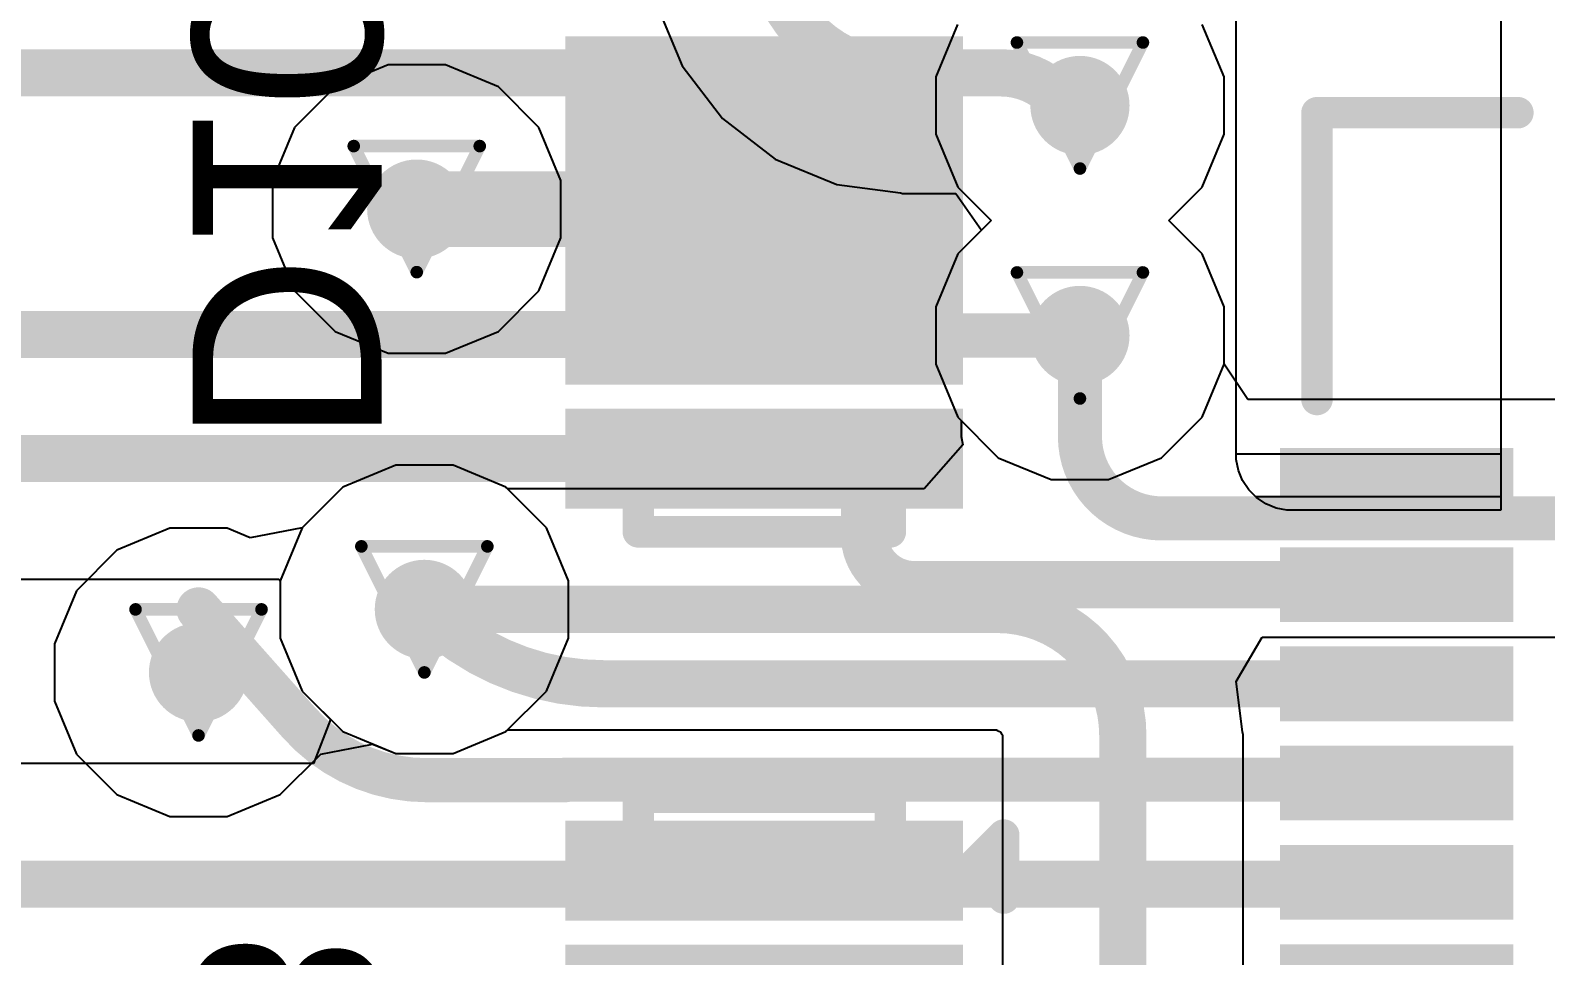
# Model space of a CAD drawing. Header units: inches. Extents: x -5 to 234, y -4 to 104.
# Drawn here: x 79.95 to 86.06, y 16.4 to 20.13 of the extents above; entities that cross this region are included whole.
import ezdxf

# ---------------------------------------------------------------- set-up
doc = ezdxf.new("R2010")
doc.units = ezdxf.units.IN
for name, color, linetype in [('Bottom Layer', 5, 'Continuous'), ('Bottom Overlay', 54, 'Continuous'), ('Bottom Paste', 16, 'Continuous'), ('Bottom Solder', 6, 'Continuous'), ('Drill Drawing', 1, 'Continuous'), ('GND', 16, 'Continuous'), ('POWER', 76, 'Continuous'), ('Top Layer', 1, 'Continuous'), ('Via Holes', 16, 'Continuous')]:
    doc.layers.add(name, color=color, linetype=linetype)
doc.styles.add('Arial', font='', dxfattribs={"height": 0.2})
doc.styles.get('Arial').set_extended_font_data('Arial')

# ---------------------------------------------------------------- blocks, each defined once
blk = doc.blocks.new('HDMI_101W_B_98')
at = {"layer": 'Bottom Layer'}
for points in [[(-1.9, -1.9649), (-1.7, -1.9649), (-1.7, -2.8049), (-1.9, -2.8049)], [(-1.4999, -1.9649), (-1.2999, -1.9649), (-1.2999, -2.8049), (-1.4999, -2.8049)], [(-1.1001, -1.9649), (-0.9001, -1.9649), (-0.9001, -2.8049), (-1.1001, -2.8049)], [(-0.7001, -1.9649), (-0.5001, -1.9649), (-0.5001, -2.8049), (-0.7001, -2.8049)], [(-0.3, -1.9649), (-0.1, -1.9649), (-0.1, -2.8049), (-0.3, -2.8049)]]:
    blk.add_hatch(color=5, dxfattribs=at).paths.add_polyline_path(points)
at = {"layer": 'Bottom Paste'}
for points in [[(-1.9, -1.9649), (-1.7, -1.9649), (-1.7, -2.8049), (-1.9, -2.8049)], [(-1.4999, -1.9649), (-1.2999, -1.9649), (-1.2999, -2.8049), (-1.4999, -2.8049)], [(-1.1001, -1.9649), (-0.9001, -1.9649), (-0.9001, -2.8049), (-1.1001, -2.8049)], [(-0.7001, -1.9649), (-0.5001, -1.9649), (-0.5001, -2.8049), (-0.7001, -2.8049)], [(-0.3, -1.9649), (-0.1, -1.9649), (-0.1, -2.8049), (-0.3, -2.8049)]]:
    blk.add_hatch(color=16, dxfattribs=at).paths.add_polyline_path(points)
at = {"layer": 'Bottom Solder'}
for points in [[(-1.9508, -1.9141), (-1.6492, -1.9141), (-1.6492, -2.8557), (-1.9508, -2.8557)], [(-1.5507, -1.9141), (-1.2491, -1.9141), (-1.2491, -2.8557), (-1.5507, -2.8557)], [(-1.1509, -1.9141), (-0.8493, -1.9141), (-0.8493, -2.8557), (-1.1509, -2.8557)], [(-0.7509, -1.9141), (-0.4493, -1.9141), (-0.4493, -2.8557), (-0.7509, -2.8557)], [(-0.3508, -1.9141), (-0.0492, -1.9141), (-0.0492, -2.8557), (-0.3508, -2.8557)], [(0.0492, -1.9141), (0.3508, -1.9141), (0.3508, -2.8557), (0.0492, -2.8557)]]:
    blk.add_hatch(color=6, dxfattribs=at).paths.add_polyline_path(points)
at = {"layer": 'Bottom Overlay'}
for points in [[(-3.3021, -2.706, 0.127, 0.127, 0), (-3.3021, -1.8961, 0.127, 0.127, 0)], [(-2.1462, -2.706, 0.127, 0.127, 0), (-3.3021, -2.706, 0.127, 0.127, 0)]]:
    blk.add_lwpolyline(points, format="xyseb", dxfattribs=at)
for points in [[(-3.3338, -1.8961, 0.0635, 0.0635, 1), (-3.2703, -1.8961, 0.0635, 0.0635, 1)], [(-3.3338, -2.706, 0.0635, 0.0635, 1), (-3.2703, -2.706, 0.0635, 0.0635, 1)], [(-3.3338, -2.706, 0.0635, 0.0635, 1), (-3.2703, -2.706, 0.0635, 0.0635, 1)], [(-2.1779, -2.706, 0.0635, 0.0635, 1), (-2.1144, -2.706, 0.0635, 0.0635, 1)]]:
    blk.add_lwpolyline(points, format="xyseb", close=True, dxfattribs=at)
blk = doc.blocks.new('DFN2510_10L__B_113')
at = {"layer": 'Bottom Layer'}
for points in [[(-0.3, 2.1), (0.3, 2.1), (0.3, 1.9), (-0.3, 1.9)], [(0.5, 2.1), (1.1, 2.1), (1.1, 1.9), (0.5, 1.9)], [(-0.3, 1.6), (0.3, 1.6), (0.3, 1.4), (-0.3, 1.4)], [(0.5, 1.6), (1.1, 1.6), (1.1, 1.4), (0.5, 1.4)], [(-0.3, 1.2), (1.1, 1.2), (1.1, 0.8), (-0.3, 0.8)], [(-0.3, 0.6), (0.3, 0.6), (0.3, 0.4), (-0.3, 0.4)], [(0.5, 0.6), (1.1, 0.6), (1.1, 0.4), (0.5, 0.4)], [(-0.3, 0.1), (0.3, 0.1), (0.3, -0.1), (-0.3, -0.1)], [(0.5, 0.1), (1.1, 0.1), (1.1, -0.1), (0.5, -0.1)]]:
    blk.add_hatch(color=5, dxfattribs=at).paths.add_polyline_path(points)
at = {"layer": 'Bottom Paste'}
for points in [[(-0.3, 2.1), (0.3, 2.1), (0.3, 1.9), (-0.3, 1.9)], [(0.5, 2.1), (1.1, 2.1), (1.1, 1.9), (0.5, 1.9)], [(-0.3, 1.6), (0.3, 1.6), (0.3, 1.4), (-0.3, 1.4)], [(0.5, 1.6), (1.1, 1.6), (1.1, 1.4), (0.5, 1.4)], [(-0.3, 1.2), (1.1, 1.2), (1.1, 0.8), (-0.3, 0.8)], [(-0.3, 0.6), (0.3, 0.6), (0.3, 0.4), (-0.3, 0.4)], [(0.5, 0.6), (1.1, 0.6), (1.1, 0.4), (0.5, 0.4)], [(-0.3, 0.1), (0.3, 0.1), (0.3, -0.1), (-0.3, -0.1)], [(0.5, 0.1), (1.1, 0.1), (1.1, -0.1), (0.5, -0.1)]]:
    blk.add_hatch(color=16, dxfattribs=at).paths.add_polyline_path(points)
at = {"layer": 'Bottom Solder'}
for points in [[(-0.4016, 2.2016), (0.4016, 2.2016), (0.4016, 1.7984), (-0.4016, 1.7984)], [(0.3984, 2.2016), (1.2016, 2.2016), (1.2016, 1.7984), (0.3984, 1.7984)], [(-0.4016, 1.7016), (0.4016, 1.7016), (0.4016, 1.2984), (-0.4016, 1.2984)], [(0.3984, 1.7016), (1.2016, 1.7016), (1.2016, 1.2984), (0.3984, 1.2984)], [(-0.4016, 1.3016), (1.2016, 1.3016), (1.2016, 0.6984), (-0.4016, 0.6984)], [(-0.4016, 0.7016), (0.4016, 0.7016), (0.4016, 0.2984), (-0.4016, 0.2984)], [(0.3984, 0.7016), (1.2016, 0.7016), (1.2016, 0.2984), (0.3984, 0.2984)], [(-0.4016, 0.2016), (0.4016, 0.2016), (0.4016, -0.2016), (-0.4016, -0.2016)], [(0.3984, 0.2016), (1.2016, 0.2016), (1.2016, -0.2016), (0.3984, -0.2016)]]:
    blk.add_hatch(color=6, dxfattribs=at).paths.add_polyline_path(points)
at = {"layer": 'Bottom Overlay'}
for points in [[(-0.108, 2.2954, 0.127, 0.127, 0), (-0.108, 2.1938, 0.127, 0.127, 0)], [(0.908, 2.2954, 0.127, 0.127, 0), (-0.108, 2.2954, 0.127, 0.127, 0)], [(0.908, 2.2954, 0.127, 0.127, 0), (0.908, 2.1938, 0.127, 0.127, 0)], [(-0.4382, -0.016, 0.127, 0.127, 0), (-0.5652, 0.111, 0.127, 0.127, 0)], [(-0.5652, 0.111, 0.127, 0.127, 0), (-0.5652, -0.143, 0.127, 0.127, 0)], [(-0.4382, -0.016, 0.127, 0.127, 0), (-0.5652, -0.143, 0.127, 0.127, 0)], [(-0.108, -0.1938, 0.127, 0.127, 0), (-0.108, -0.2954, 0.127, 0.127, 0)], [(0.908, -0.1938, 0.127, 0.127, 0), (0.908, -0.2954, 0.127, 0.127, 0)], [(0.908, -0.2954, 0.127, 0.127, 0), (-0.108, -0.2954, 0.127, 0.127, 0)]]:
    blk.add_lwpolyline(points, format="xyseb", dxfattribs=at)
for points in [[(-0.1398, 2.2954, 0.0635, 0.0635, 1), (-0.0763, 2.2954, 0.0635, 0.0635, 1)], [(-0.1398, 2.2954, 0.0635, 0.0635, 1), (-0.0763, 2.2954, 0.0635, 0.0635, 1)], [(0.8762, 2.2954, 0.0635, 0.0635, 1), (0.9397, 2.2954, 0.0635, 0.0635, 1)], [(0.8762, 2.2954, 0.0635, 0.0635, 1), (0.9397, 2.2954, 0.0635, 0.0635, 1)], [(-0.1398, 2.1938, 0.0635, 0.0635, 1), (-0.0763, 2.1938, 0.0635, 0.0635, 1)], [(0.8762, 2.1938, 0.0635, 0.0635, 1), (0.9397, 2.1938, 0.0635, 0.0635, 1)], [(-0.597, 0.111, 0.0635, 0.0635, 1), (-0.5335, 0.111, 0.0635, 0.0635, 1)], [(-0.597, 0.111, 0.0635, 0.0635, 1), (-0.5335, 0.111, 0.0635, 0.0635, 1)], [(-0.47, -0.016, 0.0635, 0.0635, 1), (-0.4065, -0.016, 0.0635, 0.0635, 1)], [(-0.47, -0.016, 0.0635, 0.0635, 1), (-0.4065, -0.016, 0.0635, 0.0635, 1)], [(-0.597, -0.143, 0.0635, 0.0635, 1), (-0.5335, -0.143, 0.0635, 0.0635, 1)], [(-0.597, -0.143, 0.0635, 0.0635, 1), (-0.5335, -0.143, 0.0635, 0.0635, 1)], [(-0.1398, -0.1938, 0.0635, 0.0635, 1), (-0.0763, -0.1938, 0.0635, 0.0635, 1)], [(0.8762, -0.1938, 0.0635, 0.0635, 1), (0.9397, -0.1938, 0.0635, 0.0635, 1)], [(-0.1398, -0.2954, 0.0635, 0.0635, 1), (-0.0763, -0.2954, 0.0635, 0.0635, 1)], [(-0.1398, -0.2954, 0.0635, 0.0635, 1), (-0.0763, -0.2954, 0.0635, 0.0635, 1)], [(0.8762, -0.2954, 0.0635, 0.0635, 1), (0.9397, -0.2954, 0.0635, 0.0635, 1)], [(0.8762, -0.2954, 0.0635, 0.0635, 1), (0.9397, -0.2954, 0.0635, 0.0635, 1)]]:
    blk.add_lwpolyline(points, format="xyseb", close=True, dxfattribs=at)
blk = doc.blocks.new('DFN2510_10L__B_115')
at = {"layer": 'Bottom Layer'}
for points in [[(-0.3, 2.1), (0.3, 2.1), (0.3, 1.9), (-0.3, 1.9)], [(0.5, 2.1), (1.1, 2.1), (1.1, 1.9), (0.5, 1.9)], [(-0.3, 1.6), (0.3, 1.6), (0.3, 1.4), (-0.3, 1.4)], [(0.5, 1.6), (1.1, 1.6), (1.1, 1.4), (0.5, 1.4)], [(-0.3, 1.2), (1.1, 1.2), (1.1, 0.8), (-0.3, 0.8)], [(-0.3, 0.6), (0.3, 0.6), (0.3, 0.4), (-0.3, 0.4)], [(0.5, 0.6), (1.1, 0.6), (1.1, 0.4), (0.5, 0.4)], [(-0.3, 0.1), (0.3, 0.1), (0.3, -0.1), (-0.3, -0.1)], [(0.5, 0.1), (1.1, 0.1), (1.1, -0.1), (0.5, -0.1)]]:
    blk.add_hatch(color=5, dxfattribs=at).paths.add_polyline_path(points)
at = {"layer": 'Bottom Paste'}
for points in [[(-0.3, 2.1), (0.3, 2.1), (0.3, 1.9), (-0.3, 1.9)], [(0.5, 2.1), (1.1, 2.1), (1.1, 1.9), (0.5, 1.9)], [(-0.3, 1.6), (0.3, 1.6), (0.3, 1.4), (-0.3, 1.4)], [(0.5, 1.6), (1.1, 1.6), (1.1, 1.4), (0.5, 1.4)], [(-0.3, 1.2), (1.1, 1.2), (1.1, 0.8), (-0.3, 0.8)], [(-0.3, 0.6), (0.3, 0.6), (0.3, 0.4), (-0.3, 0.4)], [(0.5, 0.6), (1.1, 0.6), (1.1, 0.4), (0.5, 0.4)], [(-0.3, 0.1), (0.3, 0.1), (0.3, -0.1), (-0.3, -0.1)], [(0.5, 0.1), (1.1, 0.1), (1.1, -0.1), (0.5, -0.1)]]:
    blk.add_hatch(color=16, dxfattribs=at).paths.add_polyline_path(points)
at = {"layer": 'Bottom Solder'}
for points in [[(-0.4016, 2.2016), (0.4016, 2.2016), (0.4016, 1.7984), (-0.4016, 1.7984)], [(0.3984, 2.2016), (1.2016, 2.2016), (1.2016, 1.7984), (0.3984, 1.7984)], [(-0.4016, 1.7016), (0.4016, 1.7016), (0.4016, 1.2984), (-0.4016, 1.2984)], [(0.3984, 1.7016), (1.2016, 1.7016), (1.2016, 1.2984), (0.3984, 1.2984)], [(-0.4016, 1.3016), (1.2016, 1.3016), (1.2016, 0.6984), (-0.4016, 0.6984)], [(-0.4016, 0.7016), (0.4016, 0.7016), (0.4016, 0.2984), (-0.4016, 0.2984)], [(0.3984, 0.7016), (1.2016, 0.7016), (1.2016, 0.2984), (0.3984, 0.2984)], [(-0.4016, 0.2016), (0.4016, 0.2016), (0.4016, -0.2016), (-0.4016, -0.2016)], [(0.3984, 0.2016), (1.2016, 0.2016), (1.2016, -0.2016), (0.3984, -0.2016)]]:
    blk.add_hatch(color=6, dxfattribs=at).paths.add_polyline_path(points)
at = {"layer": 'Bottom Overlay'}
for points in [[(-0.108, 2.2954, 0.127, 0.127, 0), (-0.108, 2.1938, 0.127, 0.127, 0)], [(0.908, 2.2954, 0.127, 0.127, 0), (-0.108, 2.2954, 0.127, 0.127, 0)], [(0.908, 2.2954, 0.127, 0.127, 0), (0.908, 2.1938, 0.127, 0.127, 0)], [(-0.4382, -0.016, 0.127, 0.127, 0), (-0.5652, 0.111, 0.127, 0.127, 0)], [(-0.5652, 0.111, 0.127, 0.127, 0), (-0.5652, -0.143, 0.127, 0.127, 0)], [(-0.4382, -0.016, 0.127, 0.127, 0), (-0.5652, -0.143, 0.127, 0.127, 0)], [(-0.108, -0.1938, 0.127, 0.127, 0), (-0.108, -0.2954, 0.127, 0.127, 0)], [(0.908, -0.1938, 0.127, 0.127, 0), (0.908, -0.2954, 0.127, 0.127, 0)], [(0.908, -0.2954, 0.127, 0.127, 0), (-0.108, -0.2954, 0.127, 0.127, 0)]]:
    blk.add_lwpolyline(points, format="xyseb", dxfattribs=at)
for points in [[(-0.1398, 2.2954, 0.0635, 0.0635, 1), (-0.0763, 2.2954, 0.0635, 0.0635, 1)], [(-0.1398, 2.2954, 0.0635, 0.0635, 1), (-0.0763, 2.2954, 0.0635, 0.0635, 1)], [(0.8762, 2.2954, 0.0635, 0.0635, 1), (0.9397, 2.2954, 0.0635, 0.0635, 1)], [(0.8762, 2.2954, 0.0635, 0.0635, 1), (0.9397, 2.2954, 0.0635, 0.0635, 1)], [(-0.1398, 2.1938, 0.0635, 0.0635, 1), (-0.0763, 2.1938, 0.0635, 0.0635, 1)], [(0.8762, 2.1938, 0.0635, 0.0635, 1), (0.9397, 2.1938, 0.0635, 0.0635, 1)], [(-0.597, 0.111, 0.0635, 0.0635, 1), (-0.5335, 0.111, 0.0635, 0.0635, 1)], [(-0.597, 0.111, 0.0635, 0.0635, 1), (-0.5335, 0.111, 0.0635, 0.0635, 1)], [(-0.47, -0.016, 0.0635, 0.0635, 1), (-0.4065, -0.016, 0.0635, 0.0635, 1)], [(-0.47, -0.016, 0.0635, 0.0635, 1), (-0.4065, -0.016, 0.0635, 0.0635, 1)], [(-0.597, -0.143, 0.0635, 0.0635, 1), (-0.5335, -0.143, 0.0635, 0.0635, 1)], [(-0.597, -0.143, 0.0635, 0.0635, 1), (-0.5335, -0.143, 0.0635, 0.0635, 1)], [(-0.1398, -0.1938, 0.0635, 0.0635, 1), (-0.0763, -0.1938, 0.0635, 0.0635, 1)], [(0.8762, -0.1938, 0.0635, 0.0635, 1), (0.9397, -0.1938, 0.0635, 0.0635, 1)], [(-0.1398, -0.2954, 0.0635, 0.0635, 1), (-0.0763, -0.2954, 0.0635, 0.0635, 1)], [(-0.1398, -0.2954, 0.0635, 0.0635, 1), (-0.0763, -0.2954, 0.0635, 0.0635, 1)], [(0.8762, -0.2954, 0.0635, 0.0635, 1), (0.9397, -0.2954, 0.0635, 0.0635, 1)], [(0.8762, -0.2954, 0.0635, 0.0635, 1), (0.9397, -0.2954, 0.0635, 0.0635, 1)]]:
    blk.add_lwpolyline(points, format="xyseb", close=True, dxfattribs=at)

msp = doc.modelspace()

# ---------------------------------------------------------------- hatches: boundary and pattern name
at = {"layer": 'Bottom Layer'}
h = msp.add_hatch(color=5, dxfattribs=at)
edge = h.paths.add_edge_path()
edge.add_arc((84.178, 19.8271), 0.2, 0, 360)
h = msp.add_hatch(color=5, dxfattribs=at)
edge = h.paths.add_edge_path()
edge.add_arc((81.5044, 19.4096), 0.2, 0, 360)
h = msp.add_hatch(color=5, dxfattribs=at)
edge = h.paths.add_edge_path()
edge.add_arc((84.178, 18.9003), 0.2, 0, 360)
h = msp.add_hatch(color=5, dxfattribs=at)
edge = h.paths.add_edge_path()
edge.add_arc((81.5351, 17.7962), 0.2, 0, 360)
h = msp.add_hatch(color=5, dxfattribs=at)
edge = h.paths.add_edge_path()
edge.add_arc((80.6247, 17.5422), 0.2, 0, 360)
at = {"layer": 'GND'}
h = msp.add_hatch(color=16, dxfattribs=at)
edge = h.paths.add_edge_path()
edge.add_arc((84.178, 19.8271), 0.2, 0, 360)
h = msp.add_hatch(color=16, dxfattribs=at)
edge = h.paths.add_edge_path()
edge.add_arc((81.5044, 19.4096), 0.2, 0, 360)
h = msp.add_hatch(color=16, dxfattribs=at)
edge = h.paths.add_edge_path()
edge.add_arc((84.178, 18.9003), 0.2, 0, 360)
h = msp.add_hatch(color=16, dxfattribs=at)
edge = h.paths.add_edge_path()
edge.add_arc((81.5351, 17.7962), 0.2, 0, 360)
h = msp.add_hatch(color=16, dxfattribs=at)
edge = h.paths.add_edge_path()
edge.add_arc((80.6247, 17.5422), 0.2, 0, 360)
at = {"layer": 'POWER'}
h = msp.add_hatch(color=76, dxfattribs=at)
edge = h.paths.add_edge_path()
edge.add_arc((84.178, 19.8271), 0.2, 0, 360)
h = msp.add_hatch(color=76, dxfattribs=at)
edge = h.paths.add_edge_path()
edge.add_arc((81.5044, 19.4096), 0.2, 0, 360)
h = msp.add_hatch(color=76, dxfattribs=at)
edge = h.paths.add_edge_path()
edge.add_arc((84.178, 18.9003), 0.2, 0, 360)
h = msp.add_hatch(color=76, dxfattribs=at)
edge = h.paths.add_edge_path()
edge.add_arc((81.5351, 17.7962), 0.2, 0, 360)
h = msp.add_hatch(color=76, dxfattribs=at)
edge = h.paths.add_edge_path()
edge.add_arc((80.6247, 17.5422), 0.2, 0, 360)
at = {"layer": 'Top Layer'}
h = msp.add_hatch(color=1, dxfattribs=at)
edge = h.paths.add_edge_path()
edge.add_arc((84.178, 19.8271), 0.2, 0, 360)
h = msp.add_hatch(color=1, dxfattribs=at)
edge = h.paths.add_edge_path()
edge.add_arc((81.5044, 19.4096), 0.2, 0, 360)
h = msp.add_hatch(color=1, dxfattribs=at)
edge = h.paths.add_edge_path()
edge.add_arc((84.178, 18.9003), 0.2, 0, 360)
h = msp.add_hatch(color=1, dxfattribs=at)
edge = h.paths.add_edge_path()
edge.add_arc((81.5351, 17.7962), 0.2, 0, 360)
h = msp.add_hatch(color=1, dxfattribs=at)
edge = h.paths.add_edge_path()
edge.add_arc((80.6247, 17.5422), 0.2, 0, 360)
at = {"layer": 'Via Holes'}
h = msp.add_hatch(color=7, dxfattribs=at)
edge = h.paths.add_edge_path()
edge.add_arc((84.178, 19.8271), 0.1, 0, 360)
h = msp.add_hatch(color=7, dxfattribs=at)
edge = h.paths.add_edge_path()
edge.add_arc((81.5044, 19.4096), 0.1, 0, 360)
h = msp.add_hatch(color=7, dxfattribs=at)
edge = h.paths.add_edge_path()
edge.add_arc((84.178, 18.9003), 0.1, 0, 360)
h = msp.add_hatch(color=7, dxfattribs=at)
edge = h.paths.add_edge_path()
edge.add_arc((81.5351, 17.7962), 0.1, 0, 360)
h = msp.add_hatch(color=7, dxfattribs=at)
edge = h.paths.add_edge_path()
edge.add_arc((80.6247, 17.5422), 0.1, 0, 360)

# ---------------------------------------------------------------- linework, layer by layer
at = {"layer": 'Bottom Layer'}
for p, q in [((84.8082, 18.4004), (84.8082, 21.9599)), ((85.8748, 20.9887), (85.8748, 18.2501)), ((84.8082, 18.4227), (84.8082, 18.4227)), ((84.8082, 18.4227), (85.8748, 18.4227)), ((84.8082, 18.4004), (84.8082, 18.4227)), ((84.8169, 18.3566), (84.8082, 18.4004)), ((84.8169, 18.3566), (84.8082, 18.4004)), ((85.8748, 18.4227), (85.8748, 18.1961)), ((84.834, 18.3154), (84.8169, 18.3566)), ((84.834, 18.3154), (84.8169, 18.3566)), ((84.8587, 18.2783), (84.834, 18.3154)), ((84.8588, 18.2783), (84.834, 18.3154)), ((84.8903, 18.2467), (84.8587, 18.2783)), ((84.887, 18.2501), (84.8588, 18.2783)), ((85.8748, 18.2501), (84.887, 18.2501)), ((84.9274, 18.2219), (84.8903, 18.2467)), ((84.9687, 18.2048), (84.9274, 18.2219)), ((85.0124, 18.1961), (84.9687, 18.2048)), ((85.0348, 18.1961), (85.0124, 18.1961)), ((85.8748, 18.1961), (85.0348, 18.1961)), ((76.013, 17.9187), (80.9494, 17.9187)), ((80.9494, 17.9187), (80.9541, 17.9117)), ((80.9541, 17.9117), (80.9541, 17.6806)), ((80.9541, 17.6806), (81.0426, 17.4671)), ((81.0426, 17.4671), (81.1573, 17.3523)), ((81.1573, 17.3523), (81.0885, 17.1745)), ((81.0885, 17.1745), (77.0371, 17.1745))]:
    msp.add_line(p, q, dxfattribs=at)
for points in [[(74.8906, 19.9588, 0.1905, 0.1905, 0), (81.28, 19.9588, 0.1905, 0.1905, 0)], [(81.28, 19.9588, 0.1905, 0.1905, 0), (82.1312, 19.9588, 0.1905, 0.1905, 0)], [(82.1312, 19.9588, 0.1905, 0.1905, -0.0885), (82.1971, 19.9471, 0.1905, 0.1905, 0)], [(82.1971, 19.9471, 0.1905, 0.1905, 0), (82.3008, 19.9088, 0.1905, 0.1905, 0)], [(83.533, 19.9314, 0.1905, 0.1905, -0.198912), (83.5991, 19.9588, 0.1905, 0.1905, 0)], [(83.5991, 19.9588, 0.1905, 0.1905, 0), (83.8599, 19.9588, 0.1905, 0.1905, 0)], [(83.8599, 19.9588, 0.1905, 0.1905, -0.198912), (84.0812, 19.8672, 0.1905, 0.1905, 0)], [(82.3008, 19.9088, 0.1905, 0.1905, 0), (82.5056, 19.9041, 0.1905, 0.1905, 0)], [(82.5056, 19.9041, 0.1905, 0.1905, 0), (83.3056, 19.9041, 0.1905, 0.1905, 0)], [(83.3056, 19.9041, 0.1905, 0.1905, 0), (83.4669, 19.9041, 0.1905, 0.1905, 0)], [(83.533, 19.9314, 0.1905, 0.1905, -0.198912), (83.4669, 19.9041, 0.1905, 0.1905, 0)], [(84.178, 19.8271, 0.1905, 0.1905, -0.198912), (84.0812, 19.8672, 0.1905, 0.1905, 0)], [(81.5044, 19.4096, 0.3048, 0.3048, 0), (82.9001, 19.4096, 0.3048, 0.3048, 0)], [(75.7738, 18.9041, 0.19, 0.19, 0), (82.5056, 18.9041, 0.19, 0.19, 0)], [(82.5056, 18.9041, 0.1778, 0.1778, 0), (83.3056, 18.9041, 0.1778, 0.1778, 0)], [(83.3094, 18.9003, 0.1778, 0.1778, 0), (84.178, 18.9003, 0.1778, 0.1778, 0)], [(75.8461, 18.4041, 0.19, 0.19, 0), (82.5056, 18.4041, 0.19, 0.19, 0)], [(82.5056, 18.4041, 0.1905, 0.1905, 0), (83.3056, 18.4041, 0.1905, 0.1905, 0)], [(83.3056, 18.4041, 0.1905, 0.1905, 0), (83.3095, 18.4041, 0.1905, 0.1905, 0)], [(83.3095, 18.0962, 0.1905, 0.1905, 0), (83.3095, 18.4041, 0.1905, 0.1905, 0)], [(83.5096, 17.8961, 0.1905, 0.1905, -0.414214), (83.3095, 18.0962, 0.1905, 0.1905, 0)], [(83.5096, 17.8961, 0.1905, 0.1905, 0), (85.4548, 17.8961, 0.1905, 0.1905, 0)], [(80.6247, 17.7962, 0.1778, 0.1778, 0), (80.7508, 17.654, 0.1778, 0.1778, 0)], [(81.764, 17.6239, 0.1905, 0.1905, -0.070301), (81.5351, 17.7962, 0.1905, 0.1905, 0)], [(80.7508, 17.654, 0.1778, 0.1778, 0), (81.03, 17.3393, 0.1778, 0.1778, 0)], [(82.2591, 17.4963, 0.1905, 0.1905, -0.126838), (81.764, 17.6239, 0.1905, 0.1905, 0)], [(82.2591, 17.4963, 0.1905, 0.1905, 0), (85.4548, 17.4963, 0.1905, 0.1905, 0)], [(81.5449, 17.1078, 0.1778, 0.1778, -0.214489), (81.03, 17.3393, 0.1778, 0.1778, 0)], [(81.5449, 17.1078, 0.1778, 0.1778, 0), (82.103, 17.1078, 0.1778, 0.1778, 0)], [(82.103, 17.1078, 0.1778, 0.1778, 0), (82.1056, 17.1104, 0.1778, 0.1778, 0)], [(82.1056, 17.1104, 0.1778, 0.1778, 0), (85.0464, 17.1104, 0.1778, 0.1778, 0)], [(85.0464, 17.1104, 0.1778, 0.1778, 0), (85.0494, 17.1073, 0.1778, 0.1778, 0)], [(85.0494, 17.1073, 0.1778, 0.1778, 0), (85.4432, 17.1073, 0.1778, 0.1778, 0)], [(82.1971, 16.7007, 0.1905, 0.1905, 0), (82.3008, 16.7389, 0.1905, 0.1905, 0)], [(82.3008, 16.7389, 0.1905, 0.1905, 0), (82.5056, 16.7437, 0.1905, 0.1905, 0)], [(82.5056, 16.7437, 0.1905, 0.1905, 0), (83.3056, 16.7437, 0.1905, 0.1905, 0)], [(83.3056, 16.7437, 0.1905, 0.1905, 0), (83.5103, 16.7389, 0.1905, 0.1905, 0)], [(83.5103, 16.7389, 0.1905, 0.1905, 0), (83.6141, 16.7007, 0.1905, 0.1905, 0)], [(77.0371, 16.6889, 0.1905, 0.1905, 0), (82.1312, 16.6889, 0.1905, 0.1905, 0)], [(82.1971, 16.7007, 0.1905, 0.1905, -0.0885), (82.1312, 16.6889, 0.1905, 0.1905, 0)], [(83.68, 16.6889, 0.1905, 0.1905, -0.0885), (83.6141, 16.7007, 0.1905, 0.1905, 0)], [(83.68, 16.6889, 0.1905, 0.1905, 0), (85.4548, 16.6889, 0.1905, 0.1905, 0)]]:
    msp.add_lwpolyline(points, format="xyseb", dxfattribs=at)
for points in [[(81.2324, 19.9588, 0.0952, 0.0952, 1), (81.3276, 19.9588, 0.0952, 0.0952, 1)], [(81.2324, 19.9588, 0.0952, 0.0952, 1), (81.3276, 19.9588, 0.0952, 0.0952, 1)], [(82.0836, 19.9588, 0.0952, 0.0952, 1), (82.1788, 19.9588, 0.0952, 0.0952, 1)], [(82.0836, 19.9588, 0.0952, 0.0952, 1), (82.1788, 19.9588, 0.0952, 0.0952, 1)], [(82.1494, 19.9471, 0.0952, 0.0952, 1), (82.2447, 19.9471, 0.0952, 0.0952, 1)], [(82.1494, 19.9471, 0.0952, 0.0952, 1), (82.2447, 19.9471, 0.0952, 0.0952, 1)], [(83.5514, 19.9588, 0.0952, 0.0952, 1), (83.6467, 19.9588, 0.0952, 0.0952, 1)], [(83.5514, 19.9588, 0.0952, 0.0952, 1), (83.6467, 19.9588, 0.0952, 0.0952, 1)], [(83.8123, 19.9588, 0.0952, 0.0952, 1), (83.9076, 19.9588, 0.0952, 0.0952, 1)], [(83.8123, 19.9588, 0.0952, 0.0952, 1), (83.9076, 19.9588, 0.0952, 0.0952, 1)], [(82.2532, 19.9088, 0.0952, 0.0952, 1), (82.3485, 19.9088, 0.0952, 0.0952, 1)], [(82.2532, 19.9088, 0.0952, 0.0952, 1), (82.3485, 19.9088, 0.0952, 0.0952, 1)], [(82.458, 19.9041, 0.0952, 0.0952, 1), (82.5532, 19.9041, 0.0952, 0.0952, 1)], [(82.458, 19.9041, 0.0952, 0.0952, 1), (82.5532, 19.9041, 0.0952, 0.0952, 1)], [(83.258, 19.9041, 0.0952, 0.0952, 1), (83.3532, 19.9041, 0.0952, 0.0952, 1)], [(83.258, 19.9041, 0.0952, 0.0952, 1), (83.3532, 19.9041, 0.0952, 0.0952, 1)], [(83.4193, 19.9041, 0.0952, 0.0952, 1), (83.5145, 19.9041, 0.0952, 0.0952, 1)], [(83.4193, 19.9041, 0.0952, 0.0952, 1), (83.5145, 19.9041, 0.0952, 0.0952, 1)], [(83.4853, 19.9314, 0.0952, 0.0952, 1), (83.5806, 19.9314, 0.0952, 0.0952, 1)], [(83.4853, 19.9314, 0.0952, 0.0952, 1), (83.5806, 19.9314, 0.0952, 0.0952, 1)], [(84.0336, 19.8672, 0.0952, 0.0952, 1), (84.1288, 19.8672, 0.0952, 0.0952, 1)], [(84.0336, 19.8672, 0.0952, 0.0952, 1), (84.1288, 19.8672, 0.0952, 0.0952, 1)], [(84.1304, 19.8271, 0.0952, 0.0952, 1), (84.2256, 19.8271, 0.0952, 0.0952, 1)], [(81.4282, 19.4096, 0.1524, 0.1524, 1), (81.5806, 19.4096, 0.1524, 0.1524, 1)], [(82.8239, 19.4096, 0.1524, 0.1524, 1), (82.9763, 19.4096, 0.1524, 0.1524, 1)], [(82.4581, 18.9041, 0.095, 0.095, 1), (82.5531, 18.9041, 0.095, 0.095, 1)], [(82.4611, 18.9041, 0.0889, 0.0889, 1), (82.55, 18.9041, 0.0889, 0.0889, 1)], [(83.2611, 18.9041, 0.0889, 0.0889, 1), (83.35, 18.9041, 0.0889, 0.0889, 1)], [(83.2649, 18.9003, 0.0889, 0.0889, 1), (83.3538, 18.9003, 0.0889, 0.0889, 1)], [(84.1335, 18.9003, 0.0889, 0.0889, 1), (84.2224, 18.9003, 0.0889, 0.0889, 1)], [(82.458, 18.4041, 0.0952, 0.0952, 1), (82.5532, 18.4041, 0.0952, 0.0952, 1)], [(82.4581, 18.4041, 0.095, 0.095, 1), (82.5531, 18.4041, 0.095, 0.095, 1)], [(83.258, 18.4041, 0.0952, 0.0952, 1), (83.3532, 18.4041, 0.0952, 0.0952, 1)], [(83.258, 18.4041, 0.0952, 0.0952, 1), (83.3532, 18.4041, 0.0952, 0.0952, 1)], [(83.2619, 18.4041, 0.0952, 0.0952, 1), (83.3571, 18.4041, 0.0952, 0.0952, 1)], [(83.2619, 18.4041, 0.0952, 0.0952, 1), (83.3571, 18.4041, 0.0952, 0.0952, 1)], [(83.2619, 18.0962, 0.0952, 0.0952, 1), (83.3571, 18.0962, 0.0952, 0.0952, 1)], [(83.2619, 18.0962, 0.0952, 0.0952, 1), (83.3571, 18.0962, 0.0952, 0.0952, 1)], [(83.462, 17.8961, 0.0952, 0.0952, 1), (83.5572, 17.8961, 0.0952, 0.0952, 1)], [(83.462, 17.8961, 0.0952, 0.0952, 1), (83.5572, 17.8961, 0.0952, 0.0952, 1)], [(85.4072, 17.8961, 0.0952, 0.0952, 1), (85.5024, 17.8961, 0.0952, 0.0952, 1)], [(80.5803, 17.7962, 0.0889, 0.0889, 1), (80.6692, 17.7962, 0.0889, 0.0889, 1)], [(81.4875, 17.7962, 0.0952, 0.0952, 1), (81.5827, 17.7962, 0.0952, 0.0952, 1)], [(80.7064, 17.654, 0.0889, 0.0889, 1), (80.7953, 17.654, 0.0889, 0.0889, 1)], [(80.7064, 17.654, 0.0889, 0.0889, 1), (80.7953, 17.654, 0.0889, 0.0889, 1)], [(81.7164, 17.6239, 0.0952, 0.0952, 1), (81.8117, 17.6239, 0.0952, 0.0952, 1)], [(81.7164, 17.6239, 0.0952, 0.0952, 1), (81.8117, 17.6239, 0.0952, 0.0952, 1)], [(82.2115, 17.4963, 0.0952, 0.0952, 1), (82.3067, 17.4963, 0.0952, 0.0952, 1)], [(82.2115, 17.4963, 0.0952, 0.0952, 1), (82.3067, 17.4963, 0.0952, 0.0952, 1)], [(85.4072, 17.4963, 0.0952, 0.0952, 1), (85.5024, 17.4963, 0.0952, 0.0952, 1)], [(80.9855, 17.3393, 0.0889, 0.0889, 1), (81.0744, 17.3393, 0.0889, 0.0889, 1)], [(80.9855, 17.3393, 0.0889, 0.0889, 1), (81.0744, 17.3393, 0.0889, 0.0889, 1)], [(81.5005, 17.1078, 0.0889, 0.0889, 1), (81.5894, 17.1078, 0.0889, 0.0889, 1)], [(81.5005, 17.1078, 0.0889, 0.0889, 1), (81.5894, 17.1078, 0.0889, 0.0889, 1)], [(82.0586, 17.1078, 0.0889, 0.0889, 1), (82.1475, 17.1078, 0.0889, 0.0889, 1)], [(82.0586, 17.1078, 0.0889, 0.0889, 1), (82.1475, 17.1078, 0.0889, 0.0889, 1)], [(82.0612, 17.1104, 0.0889, 0.0889, 1), (82.1501, 17.1104, 0.0889, 0.0889, 1)], [(82.0612, 17.1104, 0.0889, 0.0889, 1), (82.1501, 17.1104, 0.0889, 0.0889, 1)], [(85.0019, 17.1104, 0.0889, 0.0889, 1), (85.0908, 17.1104, 0.0889, 0.0889, 1)], [(85.0019, 17.1104, 0.0889, 0.0889, 1), (85.0908, 17.1104, 0.0889, 0.0889, 1)], [(85.005, 17.1073, 0.0889, 0.0889, 1), (85.0939, 17.1073, 0.0889, 0.0889, 1)], [(85.005, 17.1073, 0.0889, 0.0889, 1), (85.0939, 17.1073, 0.0889, 0.0889, 1)], [(85.3988, 17.1073, 0.0889, 0.0889, 1), (85.4877, 17.1073, 0.0889, 0.0889, 1)], [(82.2532, 16.7389, 0.0952, 0.0952, 1), (82.3485, 16.7389, 0.0952, 0.0952, 1)], [(82.2532, 16.7389, 0.0952, 0.0952, 1), (82.3485, 16.7389, 0.0952, 0.0952, 1)], [(82.458, 16.7437, 0.0952, 0.0952, 1), (82.5532, 16.7437, 0.0952, 0.0952, 1)], [(82.458, 16.7437, 0.0952, 0.0952, 1), (82.5532, 16.7437, 0.0952, 0.0952, 1)], [(83.258, 16.7437, 0.0952, 0.0952, 1), (83.3532, 16.7437, 0.0952, 0.0952, 1)], [(83.258, 16.7437, 0.0952, 0.0952, 1), (83.3532, 16.7437, 0.0952, 0.0952, 1)], [(83.4627, 16.7389, 0.0952, 0.0952, 1), (83.558, 16.7389, 0.0952, 0.0952, 1)], [(83.4627, 16.7389, 0.0952, 0.0952, 1), (83.558, 16.7389, 0.0952, 0.0952, 1)], [(82.0836, 16.6889, 0.0952, 0.0952, 1), (82.1788, 16.6889, 0.0952, 0.0952, 1)], [(82.0836, 16.6889, 0.0952, 0.0952, 1), (82.1788, 16.6889, 0.0952, 0.0952, 1)], [(82.1494, 16.7007, 0.0952, 0.0952, 1), (82.2447, 16.7007, 0.0952, 0.0952, 1)], [(82.1494, 16.7007, 0.0952, 0.0952, 1), (82.2447, 16.7007, 0.0952, 0.0952, 1)], [(83.5665, 16.7007, 0.0952, 0.0952, 1), (83.6618, 16.7007, 0.0952, 0.0952, 1)], [(83.5665, 16.7007, 0.0952, 0.0952, 1), (83.6618, 16.7007, 0.0952, 0.0952, 1)], [(83.6324, 16.6889, 0.0952, 0.0952, 1), (83.7276, 16.6889, 0.0952, 0.0952, 1)], [(83.6324, 16.6889, 0.0952, 0.0952, 1), (83.7276, 16.6889, 0.0952, 0.0952, 1)], [(85.4072, 16.6889, 0.0952, 0.0952, 1), (85.5024, 16.6889, 0.0952, 0.0952, 1)]]:
    msp.add_lwpolyline(points, format="xyseb", close=True, dxfattribs=at)
at = {"layer": 'Drill Drawing'}
for points in [[(83.924, 20.0811, 0.0508, 0.0508, 0), (84.432, 20.0811, 0.0508, 0.0508, 0)], [(83.924, 20.0811, 0.0508, 0.0508, 0), (84.178, 19.5731, 0.0508, 0.0508, 0)], [(84.178, 19.5731, 0.0508, 0.0508, 0), (84.432, 20.0811, 0.0508, 0.0508, 0)], [(81.2504, 19.6636, 0.0508, 0.0508, 0), (81.7584, 19.6636, 0.0508, 0.0508, 0)], [(81.2504, 19.6636, 0.0508, 0.0508, 0), (81.5044, 19.1556, 0.0508, 0.0508, 0)], [(81.5044, 19.1556, 0.0508, 0.0508, 0), (81.7584, 19.6636, 0.0508, 0.0508, 0)], [(83.924, 19.1543, 0.0508, 0.0508, 0), (84.432, 19.1543, 0.0508, 0.0508, 0)], [(83.924, 19.1543, 0.0508, 0.0508, 0), (84.178, 18.6463, 0.0508, 0.0508, 0)], [(84.178, 18.6463, 0.0508, 0.0508, 0), (84.432, 19.1543, 0.0508, 0.0508, 0)], [(81.2811, 18.0502, 0.0508, 0.0508, 0), (81.7891, 18.0502, 0.0508, 0.0508, 0)], [(81.2811, 18.0502, 0.0508, 0.0508, 0), (81.5351, 17.5422, 0.0508, 0.0508, 0)], [(81.5351, 17.5422, 0.0508, 0.0508, 0), (81.7891, 18.0502, 0.0508, 0.0508, 0)], [(80.3707, 17.7962, 0.0508, 0.0508, 0), (80.8787, 17.7962, 0.0508, 0.0508, 0)], [(80.3707, 17.7962, 0.0508, 0.0508, 0), (80.6247, 17.2882, 0.0508, 0.0508, 0)], [(80.6247, 17.2882, 0.0508, 0.0508, 0), (80.8787, 17.7962, 0.0508, 0.0508, 0)]]:
    msp.add_lwpolyline(points, format="xyseb", dxfattribs=at)
for points in [[(83.9113, 20.0811, 0.0254, 0.0254, 1), (83.9367, 20.0811, 0.0254, 0.0254, 1)], [(83.9113, 20.0811, 0.0254, 0.0254, 1), (83.9367, 20.0811, 0.0254, 0.0254, 1)], [(84.4193, 20.0811, 0.0254, 0.0254, 1), (84.4447, 20.0811, 0.0254, 0.0254, 1)], [(84.4193, 20.0811, 0.0254, 0.0254, 1), (84.4447, 20.0811, 0.0254, 0.0254, 1)], [(81.2377, 19.6636, 0.0254, 0.0254, 1), (81.2631, 19.6636, 0.0254, 0.0254, 1)], [(81.2377, 19.6636, 0.0254, 0.0254, 1), (81.2631, 19.6636, 0.0254, 0.0254, 1)], [(81.7457, 19.6636, 0.0254, 0.0254, 1), (81.7711, 19.6636, 0.0254, 0.0254, 1)], [(81.7457, 19.6636, 0.0254, 0.0254, 1), (81.7711, 19.6636, 0.0254, 0.0254, 1)], [(84.1653, 19.5731, 0.0254, 0.0254, 1), (84.1907, 19.5731, 0.0254, 0.0254, 1)], [(84.1653, 19.5731, 0.0254, 0.0254, 1), (84.1907, 19.5731, 0.0254, 0.0254, 1)], [(81.4917, 19.1556, 0.0254, 0.0254, 1), (81.5171, 19.1556, 0.0254, 0.0254, 1)], [(81.4917, 19.1556, 0.0254, 0.0254, 1), (81.5171, 19.1556, 0.0254, 0.0254, 1)], [(83.9113, 19.1543, 0.0254, 0.0254, 1), (83.9367, 19.1543, 0.0254, 0.0254, 1)], [(83.9113, 19.1543, 0.0254, 0.0254, 1), (83.9367, 19.1543, 0.0254, 0.0254, 1)], [(84.4193, 19.1543, 0.0254, 0.0254, 1), (84.4447, 19.1543, 0.0254, 0.0254, 1)], [(84.4193, 19.1543, 0.0254, 0.0254, 1), (84.4447, 19.1543, 0.0254, 0.0254, 1)], [(84.1653, 18.6463, 0.0254, 0.0254, 1), (84.1907, 18.6463, 0.0254, 0.0254, 1)], [(84.1653, 18.6463, 0.0254, 0.0254, 1), (84.1907, 18.6463, 0.0254, 0.0254, 1)], [(81.2684, 18.0502, 0.0254, 0.0254, 1), (81.2938, 18.0502, 0.0254, 0.0254, 1)], [(81.2684, 18.0502, 0.0254, 0.0254, 1), (81.2938, 18.0502, 0.0254, 0.0254, 1)], [(81.7764, 18.0502, 0.0254, 0.0254, 1), (81.8018, 18.0502, 0.0254, 0.0254, 1)], [(81.7764, 18.0502, 0.0254, 0.0254, 1), (81.8018, 18.0502, 0.0254, 0.0254, 1)], [(80.358, 17.7962, 0.0254, 0.0254, 1), (80.3834, 17.7962, 0.0254, 0.0254, 1)], [(80.358, 17.7962, 0.0254, 0.0254, 1), (80.3834, 17.7962, 0.0254, 0.0254, 1)], [(80.866, 17.7962, 0.0254, 0.0254, 1), (80.8914, 17.7962, 0.0254, 0.0254, 1)], [(80.866, 17.7962, 0.0254, 0.0254, 1), (80.8914, 17.7962, 0.0254, 0.0254, 1)], [(81.5224, 17.5422, 0.0254, 0.0254, 1), (81.5478, 17.5422, 0.0254, 0.0254, 1)], [(81.5224, 17.5422, 0.0254, 0.0254, 1), (81.5478, 17.5422, 0.0254, 0.0254, 1)], [(80.612, 17.2882, 0.0254, 0.0254, 1), (80.6374, 17.2882, 0.0254, 0.0254, 1)], [(80.612, 17.2882, 0.0254, 0.0254, 1), (80.6374, 17.2882, 0.0254, 0.0254, 1)]]:
    msp.add_lwpolyline(points, format="xyseb", close=True, dxfattribs=at)
at = {"layer": 'GND'}
for p, q in [((83.6846, 20.1541), (83.597, 19.9426)), ((84.759, 19.9426), (84.6714, 20.1541)), ((83.597, 19.9426), (83.597, 19.7115)), ((84.759, 19.7115), (84.759, 19.9426)), ((83.597, 19.7115), (83.6855, 19.498)), ((84.6705, 19.498), (84.759, 19.7115)), ((83.6855, 19.498), (83.8197, 19.3637)), ((84.5363, 19.3637), (84.6705, 19.498)), ((83.8197, 19.3637), (83.6855, 19.2294)), ((84.6705, 19.2294), (84.5363, 19.3637)), ((83.6855, 19.2294), (83.597, 19.0159)), ((84.759, 19.0159), (84.6705, 19.2294)), ((83.597, 19.0159), (83.597, 18.7847)), ((84.759, 18.7847), (84.759, 19.0159)), ((83.597, 18.7847), (83.6855, 18.5712)), ((84.6705, 18.5712), (84.759, 18.7847)), ((83.6855, 18.5712), (83.8489, 18.4078)), ((84.5071, 18.4078), (84.6705, 18.5712)), ((83.8489, 18.4078), (84.0624, 18.3193)), ((84.2936, 18.3193), (84.5071, 18.4078)), ((81.4195, 18.3772), (81.206, 18.2887)), ((81.6507, 18.3772), (81.4195, 18.3772)), ((81.8642, 18.2887), (81.6507, 18.3772)), ((81.206, 18.2887), (81.0426, 18.1253)), ((82.0276, 18.1253), (81.8642, 18.2887)), ((84.0624, 18.3193), (84.2936, 18.3193)), ((81.0426, 18.1253), (80.9541, 17.9117)), ((82.1161, 17.9117), (82.0276, 18.1253)), ((80.9541, 17.9117), (80.9541, 17.6806)), ((82.1161, 17.6806), (82.1161, 17.9117)), ((80.9541, 17.6806), (81.0426, 17.4671)), ((82.0276, 17.4671), (82.1161, 17.6806)), ((81.0426, 17.4671), (81.206, 17.3036)), ((81.8642, 17.3036), (82.0276, 17.4671)), ((81.206, 17.3036), (81.4195, 17.2152)), ((81.6507, 17.2152), (81.8642, 17.3036)), ((81.4195, 17.2152), (81.6507, 17.2152))]:
    msp.add_line(p, q, dxfattribs=at)
at = {"layer": 'POWER'}
for p, q in [((83.6846, 20.1541), (83.597, 19.9426)), ((84.759, 19.9426), (84.6714, 20.1541)), ((81.3888, 19.9906), (81.1753, 19.9021)), ((81.62, 19.9906), (81.3888, 19.9906)), ((81.8335, 19.9021), (81.62, 19.9906)), ((83.597, 19.9426), (83.597, 19.7115)), ((84.759, 19.7115), (84.759, 19.9426)), ((81.1753, 19.9021), (81.0119, 19.7387)), ((81.997, 19.7387), (81.8335, 19.9021)), ((81.0119, 19.7387), (80.9234, 19.5251)), ((82.0854, 19.5251), (81.997, 19.7387)), ((83.597, 19.7115), (83.6855, 19.498)), ((84.6705, 19.498), (84.759, 19.7115)), ((80.9234, 19.5251), (80.9234, 19.294)), ((82.0854, 19.294), (82.0854, 19.5251)), ((83.6855, 19.498), (83.8197, 19.3637)), ((84.5363, 19.3637), (84.6705, 19.498)), ((83.8197, 19.3637), (83.6855, 19.2294)), ((84.6705, 19.2294), (84.5363, 19.3637)), ((80.9234, 19.294), (81.0119, 19.0805)), ((81.997, 19.0805), (82.0854, 19.294)), ((83.6855, 19.2294), (83.597, 19.0159)), ((84.759, 19.0159), (84.6705, 19.2294)), ((81.0119, 19.0805), (81.1753, 18.917)), ((81.8335, 18.917), (81.997, 19.0805)), ((83.597, 19.0159), (83.597, 18.7847)), ((84.759, 18.7847), (84.759, 19.0159)), ((81.1753, 18.917), (81.3888, 18.8286)), ((81.62, 18.8286), (81.8335, 18.917)), ((81.3888, 18.8286), (81.62, 18.8286)), ((83.597, 18.7847), (83.6855, 18.5712)), ((84.6705, 18.5712), (84.759, 18.7847)), ((83.6855, 18.5712), (83.8489, 18.4078)), ((84.5071, 18.4078), (84.6705, 18.5712)), ((83.8489, 18.4078), (84.0624, 18.3193)), ((84.2936, 18.3193), (84.5071, 18.4078)), ((81.4195, 18.3772), (81.206, 18.2887)), ((81.6507, 18.3772), (81.4195, 18.3772)), ((81.8642, 18.2887), (81.6507, 18.3772)), ((81.206, 18.2887), (81.0426, 18.1253)), ((82.0276, 18.1253), (81.8642, 18.2887)), ((84.0624, 18.3193), (84.2936, 18.3193)), ((80.5091, 18.1232), (80.2956, 18.0347)), ((80.7403, 18.1232), (80.5091, 18.1232)), ((80.8333, 18.0847), (80.7403, 18.1232)), ((81.0426, 18.1253), (80.8333, 18.0847)), ((82.1161, 17.9117), (82.0276, 18.1253)), ((80.2956, 18.0347), (80.1322, 17.8713)), ((82.1161, 17.6806), (82.1161, 17.9117)), ((80.1322, 17.8713), (80.0437, 17.6577)), ((80.0437, 17.6577), (80.0437, 17.4266)), ((82.0276, 17.4671), (82.1161, 17.6806)), ((80.0437, 17.4266), (80.1322, 17.2131)), ((81.8642, 17.3036), (82.0276, 17.4671)), ((81.6507, 17.2152), (81.8642, 17.3036)), ((81.1173, 17.2131), (81.3265, 17.2537)), ((81.3265, 17.2537), (81.4195, 17.2152)), ((80.1322, 17.2131), (80.2956, 17.0496)), ((80.9538, 17.0496), (81.1173, 17.2131)), ((81.4195, 17.2152), (81.6507, 17.2152)), ((80.2956, 17.0496), (80.5091, 16.9612)), ((80.7403, 16.9612), (80.9538, 17.0496)), ((80.5091, 16.9612), (80.7403, 16.9612))]:
    msp.add_line(p, q, dxfattribs=at)
at = {"layer": 'Top Layer'}
for p, q in [((82.4715, 20.2348), (82.574, 19.9872)), ((84.759, 19.9426), (84.6714, 20.1541)), ((82.574, 19.9872), (82.7372, 19.7745)), ((84.759, 19.7115), (84.759, 19.9426)), ((82.7372, 19.7745), (82.9498, 19.6113)), ((84.6705, 19.498), (84.759, 19.7115)), ((82.9498, 19.6113), (83.1975, 19.5088)), ((83.1975, 19.5088), (83.4551, 19.4749)), ((84.5363, 19.3637), (84.6705, 19.498)), ((83.4551, 19.4749), (83.4632, 19.4732)), ((83.4632, 19.4732), (83.6778, 19.4732)), ((83.6778, 19.4732), (83.7807, 19.3247)), ((83.7807, 19.3247), (83.6855, 19.2294)), ((84.6705, 19.2294), (84.5363, 19.3637)), ((83.6855, 19.2294), (83.597, 19.0159)), ((84.759, 19.0159), (84.6705, 19.2294)), ((83.597, 19.0159), (83.597, 18.7847)), ((84.759, 18.7847), (84.759, 19.0159)), ((83.597, 18.7847), (83.6855, 18.5712)), ((84.8544, 18.642), (84.759, 18.7847)), ((87.832, 18.642), (84.8544, 18.642)), ((83.6855, 18.5712), (83.6989, 18.5578)), ((83.6989, 18.5578), (83.6989, 18.4932)), ((83.7057, 18.4589), (83.5497, 18.2818)), ((83.6989, 18.4932), (83.7057, 18.4589)), ((81.4195, 18.3772), (81.206, 18.2887)), ((81.6507, 18.3772), (81.4195, 18.3772)), ((81.8642, 18.2887), (81.6507, 18.3772)), ((81.206, 18.2887), (81.0426, 18.1253)), ((81.8712, 18.2818), (81.8642, 18.2887)), ((83.5497, 18.2818), (81.8712, 18.2818)), ((81.0426, 18.1253), (80.9541, 17.9117)), ((80.9541, 17.9117), (80.9541, 17.6806)), ((80.9541, 17.6806), (81.0426, 17.4671)), ((84.8072, 17.506), (84.9124, 17.6838)), ((84.9124, 17.6838), (87.832, 17.6838)), ((84.8339, 17.3031), (84.8072, 17.506)), ((81.0426, 17.4671), (81.206, 17.3036)), ((81.206, 17.3036), (81.4195, 17.2152)), ((81.6507, 17.2152), (81.8642, 17.3036)), ((81.8642, 17.3036), (81.8712, 17.3106)), ((81.8712, 17.3106), (83.845, 17.3106)), ((83.845, 17.3106), (83.845, 17.3086)), ((83.845, 17.3086), (83.8579, 17.3033)), ((83.8579, 17.3033), (83.8633, 17.2903)), ((83.8633, 17.2903), (83.8653, 17.2903)), ((83.8653, 17.2903), (83.8653, 13.1599)), ((84.8364, 17.2903), (84.8339, 17.3031)), ((84.8364, 13.1599), (84.8364, 17.2903)), ((81.4195, 17.2152), (81.6507, 17.2152))]:
    msp.add_line(p, q, dxfattribs=at)
for points in [[(83.4632, 19.9588, 0.1905, 0.1905, -0.414214), (82.9215, 20.5005, 0.1905, 0.1905, 0)], [(83.4632, 19.9588, 0.1905, 0.1905, 0), (83.8599, 19.9588, 0.1905, 0.1905, 0)], [(83.8599, 19.9588, 0.1905, 0.1905, -0.198912), (84.0812, 19.8672, 0.1905, 0.1905, 0)], [(84.178, 19.8271, 0.1905, 0.1905, -0.198912), (84.0812, 19.8672, 0.1905, 0.1905, 0)], [(84.178, 18.4932, 0.1778, 0.1778, 0), (84.178, 18.9003, 0.1778, 0.1778, 0)], [(84.5083, 18.1629, 0.1778, 0.1778, -0.414214), (84.178, 18.4932, 0.1778, 0.1778, 0)], [(84.5083, 18.1629, 0.1778, 0.1778, 0), (88.1746, 18.1629, 0.1778, 0.1778, 0)], [(81.5351, 17.7962, 0.1905, 0.1905, 0), (83.845, 17.7962, 0.1905, 0.1905, 0)], [(83.845, 17.7962, 0.1905, 0.1905, -0.414214), (84.3508, 17.2903, 0.1905, 0.1905, 0)], [(84.3508, 12.8238, 0.1905, 0.1905, 0), (84.3508, 17.2903, 0.1905, 0.1905, 0)]]:
    msp.add_lwpolyline(points, format="xyseb", dxfattribs=at)
for points in [[(83.4156, 19.9588, 0.0952, 0.0952, 1), (83.5108, 19.9588, 0.0952, 0.0952, 1)], [(83.4156, 19.9588, 0.0952, 0.0952, 1), (83.5108, 19.9588, 0.0952, 0.0952, 1)], [(83.8123, 19.9588, 0.0952, 0.0952, 1), (83.9076, 19.9588, 0.0952, 0.0952, 1)], [(83.8123, 19.9588, 0.0952, 0.0952, 1), (83.9076, 19.9588, 0.0952, 0.0952, 1)], [(84.0336, 19.8672, 0.0952, 0.0952, 1), (84.1288, 19.8672, 0.0952, 0.0952, 1)], [(84.0336, 19.8672, 0.0952, 0.0952, 1), (84.1288, 19.8672, 0.0952, 0.0952, 1)], [(84.1304, 19.8271, 0.0952, 0.0952, 1), (84.2256, 19.8271, 0.0952, 0.0952, 1)], [(84.1335, 18.9003, 0.0889, 0.0889, 1), (84.2224, 18.9003, 0.0889, 0.0889, 1)], [(84.1335, 18.4932, 0.0889, 0.0889, 1), (84.2224, 18.4932, 0.0889, 0.0889, 1)], [(84.1335, 18.4932, 0.0889, 0.0889, 1), (84.2224, 18.4932, 0.0889, 0.0889, 1)], [(84.4638, 18.1629, 0.0889, 0.0889, 1), (84.5527, 18.1629, 0.0889, 0.0889, 1)], [(84.4638, 18.1629, 0.0889, 0.0889, 1), (84.5527, 18.1629, 0.0889, 0.0889, 1)], [(81.4875, 17.7962, 0.0952, 0.0952, 1), (81.5827, 17.7962, 0.0952, 0.0952, 1)], [(83.7974, 17.7962, 0.0952, 0.0952, 1), (83.8926, 17.7962, 0.0952, 0.0952, 1)], [(83.7974, 17.7962, 0.0952, 0.0952, 1), (83.8926, 17.7962, 0.0952, 0.0952, 1)], [(84.3032, 17.2903, 0.0952, 0.0952, 1), (84.3985, 17.2903, 0.0952, 0.0952, 1)], [(84.3032, 17.2903, 0.0952, 0.0952, 1), (84.3985, 17.2903, 0.0952, 0.0952, 1)]]:
    msp.add_lwpolyline(points, format="xyseb", close=True, dxfattribs=at)

# ---------------------------------------------------------------- block references
for name, p, rotation in [('DFN2510_10L__B_113', (83.3056, 20.4041), 180), ('HDMI_101W_B_98', (87.8397, 16.4961), 270), ('DFN2510_10L__B_115', (83.3056, 16.7437), 180)]:
    msp.add_blockref(name, p, dxfattribs=dict(rotation=rotation))

# ---------------------------------------------------------------- texts
at = {"layer": 'Bottom Overlay', "style": 'Arial', "text_generation_flag": 2}
for s, p in [('D10', (80.6006, 18.4574)), ('D8', (80.6006, 15.1343))]:
    msp.add_text(s, height=0.762, rotation=270, dxfattribs=at).set_placement(p)

doc.saveas('drawing.dxf')
